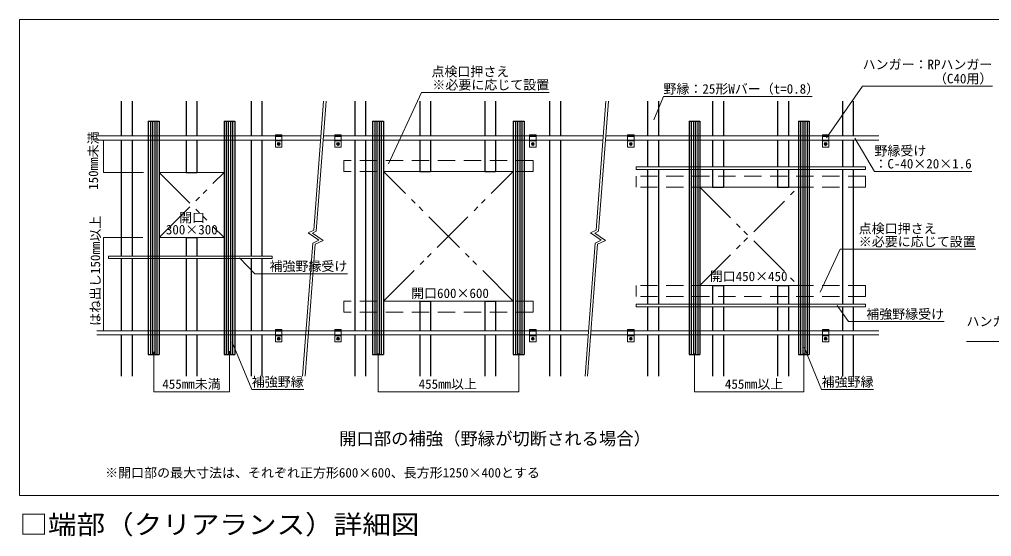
# Model space of a CAD drawing. Units: millimetres at full size, sheet at 1:40; details may follow other scales. Extents: x -7800 to 7800, y -5578 to 5491.
# Drawn here: x 78 to 4570, y -2385 to 5 of the extents above; entities that cross this region are included whole.
import ezdxf
from ezdxf.enums import TextEntityAlignment as Align

# ---------------------------------------------------------------- set-up
doc = ezdxf.new("R2010")
doc.units = ezdxf.units.MM
doc.header["$LTSCALE"] = 40
for name, pattern in [('CHAIN1', [8, 5, -1, 1, -1]), ('DASHED1', [1.8, 1.2, -0.6]), ('DASHED2', [3, 2, -1]), ('DOUBLE_CHAIN1', [8.8, 5, -1, 0.6, -0.6, 0.6, -1])]:
    doc.linetypes.add(name, pattern=pattern)
for name, color, linetype, lineweight in [('6-1_吊り材', 4, 'Continuous', 9), ('6-2_野縁受け', 3, 'Continuous', 18), ('6-3_野縁', 2, 'Continuous', 25), ('6-5_寸法', 4, 'Continuous', 9), ('6-6_文字', 7, 'Continuous', 18), ('6-D', 7, 'Continuous', 18), ('6-E', 7, 'DASHED2', 18), ('6-F', 7, 'Continuous', 18), ('F-2_太線１', 3, 'Continuous', 18), ('F-6_文字', 7, 'Continuous', 18)]:
    doc.layers.add(name, color=color, linetype=linetype, lineweight=lineweight)
doc.styles.add('ＭＳ ゴシック', font='')
doc.styles.get('ＭＳ ゴシック').set_extended_font_data('MS Gothic')

msp = doc.modelspace()

# ---------------------------------------------------------------- linework, layer by layer
at = {"layer": '6-1_吊り材'}
for p, q in [((1260.98, -528.52), (1290.98, -528.52)), ((1260.98, -585.32), (1260.98, -528.52)), ((1260.98, -531.43), (1290.98, -531.43)), ((1260.98, -535.42), (1290.98, -535.42)), ((1290.98, -528.52), (1290.98, -584.77)), ((1535.11, -528.52), (1565.11, -528.52)), ((1535.11, -585.32), (1535.11, -528.52)), ((1535.11, -531.43), (1565.11, -531.43)), ((1535.11, -535.42), (1565.11, -535.42)), ((1565.11, -528.52), (1565.11, -584.77)), ((2435.11, -528.52), (2465.11, -528.52)), ((2435.11, -585.32), (2435.11, -528.52)), ((2435.11, -531.43), (2465.11, -531.43)), ((2435.11, -535.42), (2465.11, -535.42)), ((2465.11, -528.52), (2465.11, -584.77)), ((2887.99, -528.52), (2917.99, -528.52)), ((2887.99, -585.32), (2887.99, -528.52)), ((2887.99, -531.43), (2917.99, -531.43)), ((2887.99, -535.42), (2917.99, -535.42)), ((2917.99, -528.52), (2917.99, -584.77)), ((3787.99, -528.52), (3817.99, -528.52)), ((3787.99, -585.32), (3787.99, -528.52)), ((3787.99, -531.43), (3817.99, -531.43)), ((3787.99, -535.42), (3817.99, -535.42)), ((3817.99, -528.52), (3817.99, -584.77)), ((1260.98, -553.32), (1290.98, -553.32)), ((1535.11, -553.32), (1565.11, -553.32)), ((2435.11, -553.32), (2465.11, -553.32)), ((2887.99, -553.32), (2917.99, -553.32)), ((3787.99, -553.32), (3817.99, -553.32)), ((1290.98, -585.32), (1260.98, -585.32)), ((1565.11, -585.32), (1535.11, -585.32)), ((2465.11, -585.32), (2435.11, -585.32)), ((2917.99, -585.32), (2887.99, -585.32)), ((3817.99, -585.32), (3787.99, -585.32)), ((1260.98, -1428.52), (1290.98, -1428.52)), ((1260.98, -1485.32), (1260.98, -1428.52)), ((1260.98, -1431.43), (1290.98, -1431.43)), ((1260.98, -1435.42), (1290.98, -1435.42)), ((1290.98, -1428.52), (1290.98, -1484.77)), ((1535.11, -1428.52), (1565.11, -1428.52)), ((1535.11, -1485.32), (1535.11, -1428.52)), ((1535.11, -1431.43), (1565.11, -1431.43)), ((1535.11, -1435.42), (1565.11, -1435.42)), ((1565.11, -1428.52), (1565.11, -1484.77)), ((2435.11, -1428.52), (2465.11, -1428.52)), ((2435.11, -1485.32), (2435.11, -1428.52)), ((2435.11, -1431.43), (2465.11, -1431.43)), ((2435.11, -1435.42), (2465.11, -1435.42)), ((2465.11, -1428.52), (2465.11, -1484.77)), ((2887.99, -1428.52), (2917.99, -1428.52)), ((2887.99, -1485.32), (2887.99, -1428.52)), ((2887.99, -1431.43), (2917.99, -1431.43)), ((2887.99, -1435.42), (2917.99, -1435.42)), ((2917.99, -1428.52), (2917.99, -1484.77)), ((3787.99, -1428.52), (3817.99, -1428.52)), ((3787.99, -1485.32), (3787.99, -1428.52)), ((3787.99, -1431.43), (3817.99, -1431.43)), ((3787.99, -1435.42), (3817.99, -1435.42)), ((3817.99, -1428.52), (3817.99, -1484.77)), ((1260.98, -1453.32), (1290.98, -1453.32)), ((1535.11, -1453.32), (1565.11, -1453.32)), ((2435.11, -1453.32), (2465.11, -1453.32)), ((2887.99, -1453.32), (2917.99, -1453.32)), ((3787.99, -1453.32), (3817.99, -1453.32)), ((1290.98, -1485.32), (1260.98, -1485.32)), ((1565.11, -1485.32), (1535.11, -1485.32)), ((2465.11, -1485.32), (2435.11, -1485.32)), ((2917.99, -1485.32), (2887.99, -1485.32)), ((3817.99, -1485.32), (3787.99, -1485.32))]:
    msp.add_line(p, q, dxfattribs=at)
at = {"layer": '6-1_吊り材', "linetype": 'DASHED1'}
for p, q in [((1260.98, -556.52), (1290.98, -556.52)), ((1535.11, -556.52), (1565.11, -556.52)), ((2435.11, -556.52), (2465.11, -556.52)), ((2887.99, -556.52), (2917.99, -556.52)), ((3787.99, -556.52), (3817.99, -556.52)), ((1260.98, -1456.52), (1290.98, -1456.52)), ((1535.11, -1456.52), (1565.11, -1456.52)), ((2435.11, -1456.52), (2465.11, -1456.52)), ((2887.99, -1456.52), (2917.99, -1456.52)), ((3787.99, -1456.52), (3817.99, -1456.52))]:
    msp.add_line(p, q, dxfattribs=at)
at = {"layer": '6-1_吊り材'}
for points in [[(1272.81, -575.82), (1269.63, -570.32), (1272.81, -564.82), (1279.16, -564.82), (1282.33, -570.32), (1279.16, -575.82)], [(1546.93, -575.82), (1543.76, -570.32), (1546.93, -564.82), (1553.28, -564.82), (1556.46, -570.32), (1553.28, -575.82)], [(2446.93, -575.82), (2443.76, -570.32), (2446.93, -564.82), (2453.28, -564.82), (2456.46, -570.32), (2453.28, -575.82)], [(2899.82, -575.82), (2896.64, -570.32), (2899.82, -564.82), (2906.17, -564.82), (2909.34, -570.32), (2906.17, -575.82)], [(3799.82, -575.82), (3796.64, -570.32), (3799.82, -564.82), (3806.17, -564.82), (3809.34, -570.32), (3806.17, -575.82)], [(1272.81, -1475.82), (1269.63, -1470.32), (1272.81, -1464.82), (1279.16, -1464.82), (1282.33, -1470.32), (1279.16, -1475.82)], [(1546.93, -1475.82), (1543.76, -1470.32), (1546.93, -1464.82), (1553.28, -1464.82), (1556.46, -1470.32), (1553.28, -1475.82)], [(2446.93, -1475.82), (2443.76, -1470.32), (2446.93, -1464.82), (2453.28, -1464.82), (2456.46, -1470.32), (2453.28, -1475.82)], [(2899.82, -1475.82), (2896.64, -1470.32), (2899.82, -1464.82), (2906.17, -1464.82), (2909.34, -1470.32), (2906.17, -1475.82)], [(3799.82, -1475.82), (3796.64, -1470.32), (3799.82, -1464.82), (3806.17, -1464.82), (3809.34, -1470.32), (3806.17, -1475.82)]]:
    msp.add_lwpolyline(points, close=True, dxfattribs=at)
for centre, radius in [((1275.98, -570.32), 6.5), ((1275.98, -570.32), 5.24), ((1275.98, -570.32), 3.5), ((1550.11, -570.32), 6.5), ((1550.11, -570.32), 5.24), ((1550.11, -570.32), 3.5), ((2450.11, -570.32), 6.5), ((2450.11, -570.32), 5.24), ((2450.11, -570.32), 3.5), ((2902.99, -570.32), 6.5), ((2902.99, -570.32), 5.24), ((2902.99, -570.32), 3.5), ((3802.99, -570.32), 6.5), ((3802.99, -570.32), 5.24), ((3802.99, -570.32), 3.5), ((1275.98, -1470.32), 6.5), ((1275.98, -1470.32), 5.24), ((1275.98, -1470.32), 3.5), ((1550.11, -1470.32), 6.5), ((1550.11, -1470.32), 5.24), ((1550.11, -1470.32), 3.5), ((2450.11, -1470.32), 6.5), ((2450.11, -1470.32), 5.24), ((2450.11, -1470.32), 3.5), ((2902.99, -1470.32), 6.5), ((2902.99, -1470.32), 5.24), ((2902.99, -1470.32), 3.5), ((3802.99, -1470.32), 6.5), ((3802.99, -1470.32), 5.24), ((3802.99, -1470.32), 3.5)]:
    msp.add_circle(centre, radius, dxfattribs=at)
at = {"layer": '6-1_吊り材', "linetype": 'DASHED1'}
for centre in [(1275.98, -570.32), (1550.11, -570.32), (2450.11, -570.32), (2902.99, -570.32), (3802.99, -570.32), (1275.98, -1470.32), (1550.11, -1470.32), (2450.11, -1470.32), (2902.99, -1470.32), (3802.99, -1470.32)]:
    msp.add_circle(centre, 2.75, dxfattribs=at)
at = {"layer": '6-2_野縁受け'}
for p, q in [((1470.32, -533.32), (435.37, -533.32)), ((1482.35, -533.32), (2775.67, -533.32)), ((2787.71, -533.32), (4048.25, -533.32)), ((1469.4, -553.32), (435.37, -553.32)), ((1481.44, -553.32), (2774.15, -553.32)), ((2786.19, -553.32), (4048.25, -553.32)), ((2927.43, -676.87), (3986.9, -676.87)), ((2927.43, -688.87), (2927.43, -676.87)), ((2927.43, -688.87), (3986.9, -688.87)), ((3986.9, -688.87), (3986.9, -676.87)), ((490.24, -1088.51), (1245.72, -1088.51)), ((490.24, -1100.51), (490.24, -1088.51)), ((490.24, -1100.51), (1245.72, -1100.51)), ((1245.72, -1088.51), (1245.72, -1100.51)), ((2927.43, -1311.45), (3986.9, -1311.45)), ((2927.43, -1323.45), (2927.43, -1311.45)), ((2927.43, -1323.45), (3986.9, -1323.45)), ((3986.9, -1323.45), (3986.9, -1311.45)), ((1412.13, -1433.32), (435.37, -1433.32)), ((1413.96, -1433.32), (2706.67, -1433.32)), ((2718.71, -1433.32), (4048.25, -1433.32)), ((1413.04, -1453.32), (435.37, -1453.32)), ((1413.04, -1453.32), (2705.76, -1453.32)), ((2717.8, -1453.32), (4048.25, -1453.32))]:
    msp.add_line(p, q, dxfattribs=at)
at = {"layer": '6-3_野縁'}
for p, q in [((548.28, -372.96), (548.28, -533.32)), ((598.28, -372.96), (598.28, -533.32)), ((848.28, -372.96), (848.28, -533.32)), ((898.28, -372.96), (898.28, -533.32)), ((1148.28, -372.96), (1148.28, -533.32)), ((1198.28, -372.96), (1198.28, -533.32)), ((1627.8, -372.96), (1627.8, -533.32)), ((1677.8, -372.96), (1677.8, -533.32)), ((1927.8, -372.96), (1927.8, -533.32)), ((1977.8, -372.96), (1977.8, -533.32)), ((2227.8, -372.96), (2227.8, -533.32)), ((2277.8, -372.96), (2277.8, -533.32)), ((2527.8, -372.96), (2527.8, -533.32)), ((2577.8, -372.96), (2577.8, -533.32)), ((2980.69, -372.96), (2980.69, -533.32)), ((3030.69, -372.96), (3030.69, -533.32)), ((3280.69, -372.96), (3280.69, -533.32)), ((3330.69, -372.96), (3330.69, -533.32)), ((3580.69, -372.96), (3580.69, -533.32)), ((3630.69, -372.96), (3630.69, -533.32)), ((3880.69, -372.96), (3880.69, -533.32)), ((3930.69, -372.96), (3930.69, -533.32)), ((673.28, -464.66), (723.28, -464.66)), ((673.28, -464.66), (673.28, -1543.51)), ((683.28, -464.66), (683.28, -1543.51)), ((693.28, -464.66), (693.28, -1543.51)), ((703.28, -464.66), (703.28, -1543.51)), ((713.28, -464.66), (713.28, -1543.51)), ((723.28, -464.66), (723.28, -1543.51)), ((1023.28, -464.66), (1073.28, -464.66)), ((1023.28, -464.66), (1023.28, -1543.51)), ((1033.28, -464.66), (1033.28, -1543.51)), ((1043.28, -464.66), (1043.28, -1543.51)), ((1053.28, -464.66), (1053.28, -1543.51)), ((1063.28, -464.66), (1063.28, -1543.51)), ((1073.28, -464.66), (1073.28, -1543.51)), ((1709.82, -464.66), (1759.82, -464.66)), ((1709.82, -464.66), (1709.82, -1543.51)), ((1719.82, -464.66), (1719.82, -1543.51)), ((1729.82, -464.66), (1729.82, -1543.51)), ((1739.82, -464.66), (1739.82, -1543.51)), ((1749.82, -464.66), (1749.82, -1543.51)), ((1759.82, -464.66), (1759.82, -1543.51)), ((2359.82, -464.66), (2409.82, -464.66)), ((2359.82, -464.66), (2359.82, -1543.51)), ((2369.82, -464.66), (2369.82, -1543.51)), ((2379.82, -464.66), (2379.82, -1543.51)), ((2389.82, -464.66), (2389.82, -1543.51)), ((2399.82, -464.66), (2399.82, -1543.51)), ((2409.82, -464.66), (2409.82, -1543.51)), ((3171.97, -464.66), (3221.97, -464.66)), ((3171.97, -464.66), (3171.97, -1543.51)), ((3181.97, -464.66), (3181.97, -1543.51)), ((3191.97, -464.66), (3191.97, -1543.51)), ((3201.97, -464.66), (3201.97, -1543.51)), ((3211.97, -464.66), (3211.97, -1543.51)), ((3221.97, -464.66), (3221.97, -1543.51)), ((3676.97, -464.66), (3726.97, -464.66)), ((3676.97, -464.66), (3676.97, -1543.51)), ((3686.97, -464.66), (3686.97, -1543.51)), ((3696.97, -464.66), (3696.97, -1543.51)), ((3706.97, -464.66), (3706.97, -1543.51)), ((3716.97, -464.66), (3716.97, -1543.51)), ((3726.97, -464.66), (3726.97, -1543.51)), ((548.28, -553.32), (548.28, -1088.51)), ((598.28, -553.32), (598.28, -1088.51)), ((848.28, -553.32), (848.28, -702.32)), ((898.28, -553.32), (898.28, -702.32)), ((1148.28, -553.32), (1148.28, -1088.51)), ((1198.28, -553.32), (1198.28, -1088.51)), ((1627.8, -553.32), (1627.8, -1433.32)), ((1677.8, -553.32), (1677.8, -1433.32)), ((1927.8, -553.32), (1927.8, -697.32)), ((1977.8, -553.32), (1977.8, -697.32)), ((2227.8, -553.32), (2227.8, -697.32)), ((2277.8, -553.32), (2277.8, -697.32)), ((2527.8, -553.32), (2527.8, -1433.32)), ((2577.8, -553.32), (2577.8, -1433.32)), ((2980.69, -553.32), (2980.69, -676.87)), ((3030.69, -553.32), (3030.69, -676.87)), ((3280.69, -553.32), (3280.69, -676.87)), ((3330.69, -553.32), (3330.69, -676.87)), ((3580.69, -553.32), (3580.69, -676.87)), ((3630.69, -553.32), (3630.69, -676.87)), ((3880.69, -553.32), (3880.69, -676.87)), ((3930.69, -553.32), (3930.69, -676.87)), ((848.28, -702.32), (898.28, -702.32)), ((1927.8, -697.32), (1977.8, -697.32)), ((2227.8, -697.32), (2277.8, -697.32)), ((2980.69, -688.87), (2980.69, -1311.45)), ((3030.69, -688.87), (3030.69, -1311.45)), ((3280.69, -688.87), (3280.69, -769.82)), ((3330.69, -688.87), (3330.69, -769.82)), ((3580.69, -688.87), (3580.69, -769.82)), ((3630.69, -688.87), (3630.69, -769.82)), ((3880.69, -688.87), (3880.69, -1311.45)), ((3930.69, -688.87), (3930.69, -1311.45)), ((3280.69, -769.82), (3330.69, -769.82)), ((3580.69, -769.82), (3630.69, -769.82)), ((848.28, -1002.32), (848.28, -1088.51)), ((848.28, -1002.32), (898.28, -1002.32)), ((898.28, -1002.32), (898.28, -1088.51)), ((548.28, -1100.51), (548.28, -1433.32)), ((598.28, -1100.51), (598.28, -1433.32)), ((848.28, -1100.51), (848.28, -1433.32)), ((898.28, -1100.51), (898.28, -1433.32)), ((1148.28, -1100.51), (1148.28, -1433.32)), ((1198.28, -1100.51), (1198.28, -1433.32)), ((3280.69, -1224.82), (3280.69, -1311.45)), ((3280.69, -1224.82), (3330.69, -1224.82)), ((3330.69, -1224.82), (3330.69, -1311.45)), ((3580.69, -1224.82), (3580.69, -1311.45)), ((3580.69, -1224.82), (3630.69, -1224.82)), ((3630.69, -1224.82), (3630.69, -1311.45)), ((1927.8, -1297.32), (1927.8, -1433.32)), ((1927.8, -1297.32), (1977.8, -1297.32)), ((1977.8, -1297.32), (1977.8, -1433.32)), ((2227.8, -1297.32), (2227.8, -1433.32)), ((2227.8, -1297.32), (2277.8, -1297.32)), ((2277.8, -1297.32), (2277.8, -1433.32)), ((2980.69, -1323.45), (2980.69, -1433.32)), ((3030.69, -1323.45), (3030.69, -1433.32)), ((3280.69, -1323.45), (3280.69, -1433.32)), ((3330.69, -1323.45), (3330.69, -1433.32)), ((3580.69, -1323.45), (3580.69, -1433.32)), ((3630.69, -1323.45), (3630.69, -1433.32)), ((3880.69, -1323.45), (3880.69, -1433.32)), ((3930.69, -1323.45), (3930.69, -1433.32)), ((548.28, -1453.32), (548.28, -1643.03)), ((598.28, -1453.32), (598.28, -1643.03)), ((848.28, -1453.32), (848.28, -1643.03)), ((898.28, -1453.32), (898.28, -1643.03)), ((1148.28, -1453.32), (1148.28, -1643.03)), ((1198.28, -1453.32), (1198.28, -1643.03)), ((1627.8, -1453.32), (1627.8, -1643.03)), ((1677.8, -1453.32), (1677.8, -1643.03)), ((1927.8, -1453.32), (1927.8, -1643.03)), ((1977.8, -1453.32), (1977.8, -1643.03)), ((2227.8, -1453.32), (2227.8, -1643.03)), ((2277.8, -1453.32), (2277.8, -1643.03)), ((2527.8, -1453.32), (2527.8, -1643.03)), ((2577.8, -1453.32), (2577.8, -1643.03)), ((2980.69, -1453.32), (2980.69, -1643.03)), ((3030.69, -1453.32), (3030.69, -1643.03)), ((3280.69, -1453.32), (3280.69, -1643.03)), ((3330.69, -1453.32), (3330.69, -1643.03)), ((3580.69, -1453.32), (3580.69, -1643.03)), ((3630.69, -1453.32), (3630.69, -1643.03)), ((3880.69, -1453.32), (3880.69, -1643.03)), ((3930.69, -1453.32), (3930.69, -1643.03)), ((673.28, -1543.51), (723.28, -1543.51)), ((1023.28, -1543.51), (1073.28, -1543.51)), ((1709.82, -1543.51), (1759.82, -1543.51)), ((2359.82, -1543.51), (2409.82, -1543.51)), ((3171.97, -1543.51), (3221.97, -1543.51)), ((3676.97, -1543.51), (3726.97, -1543.51))]:
    msp.add_line(p, q, dxfattribs=at)
at = {"layer": '6-5_寸法'}
for p, q in [((465.98, -553.32), (465.98, -702.32)), ((465.98, -702.32), (650.58, -702.32)), ((465.98, -1002.32), (648.38, -1002.32)), ((465.98, -1433.32), (465.98, -1002.32)), ((698.95, -1715.69), (1048.95, -1715.69)), ((1735.49, -1715.69), (2111.13, -1715.69)), ((2111.13, -1715.69), (2385.49, -1715.69)), ((3197.64, -1715.69), (3702.64, -1715.69))]:
    msp.add_line(p, q, dxfattribs=at)
at = {"layer": '6-5_寸法', "linetype": 'CHAIN1'}
for p, q in [((698.95, -1531.32), (698.95, -1715.69)), ((1048.95, -1528.67), (1048.95, -1715.69)), ((1735.49, -1538.75), (1735.49, -1715.69)), ((2385.49, -1538.75), (2385.49, -1715.69)), ((3197.64, -1538.75), (3197.64, -1715.69)), ((3702.64, -1538.75), (3702.64, -1715.69))]:
    msp.add_line(p, q, dxfattribs=at)
at = {"layer": '6-6_文字'}
for p, q in [((3806.79, -541.93), (3973.6, -303.45)), ((3973.6, -303.45), (4573.6, -303.45)), ((1783.55, -661.95), (1935.77, -332.15)), ((1935.77, -332.15), (2525.99, -332.15)), ((3009.07, -459.58), (3053.6, -350.91)), ((3053.6, -350.91), (3740.5, -350.91)), ((3938.61, -543.86), (4028.47, -696.95)), ((4478.47, -696.95), (4028.47, -696.95)), ((3777.94, -1255.44), (3869.62, -1056.81)), ((3869.62, -1056.81), (4496.22, -1056.81)), ((1165.84, -1170.53), (1094.24, -1096.83)), ((1593.37, -1170.53), (1165.84, -1170.53)), ((3855.98, -1316.65), (3908.85, -1391.66)), ((4350.41, -1391.66), (3908.85, -1391.66)), ((1061.64, -1487.01), (1151.46, -1704.8)), ((3703.6, -1509.19), (3784.27, -1704.8)), ((5053.81, -1483.38), (4453.81, -1483.38)), ((1391.46, -1704.8), (1151.46, -1704.8)), ((4024.27, -1704.8), (3784.27, -1704.8))]:
    msp.add_line(p, q, dxfattribs=at)
at = {"layer": '6-D'}
for p, q in [((723.28, -702.32), (1023.28, -702.32)), ((1023.28, -702.32), (723.28, -702.32)), ((1759.82, -697.32), (2359.82, -697.32)), ((1759.82, -697.32), (1759.82, -1297.32)), ((2359.82, -697.32), (2359.82, -1297.32)), ((3221.97, -769.82), (3221.97, -1224.82)), ((3221.97, -769.82), (3676.97, -769.82)), ((3676.97, -769.82), (3676.97, -1224.82)), ((1023.28, -1002.32), (723.28, -1002.32))]:
    msp.add_line(p, q, dxfattribs=at)
at = {"layer": '6-D', "linetype": 'DOUBLE_CHAIN1'}
for p, q in [((723.28, -702.32), (1023.28, -1002.32)), ((723.28, -1002.32), (1023.28, -702.32)), ((2359.82, -1297.32), (1759.82, -697.32)), ((1759.82, -1297.32), (2359.82, -697.32)), ((3221.97, -769.82), (3676.97, -1224.82)), ((3221.97, -1224.82), (3676.97, -769.82))]:
    msp.add_line(p, q, dxfattribs=at)
at = {"layer": '6-D'}
for points in [[(723.28, -702.32), (1023.28, -702.32), (1023.28, -1002.32), (723.28, -1002.32)], [(3221.97, -769.82), (3676.97, -769.82), (3676.97, -1224.82), (3221.97, -1224.82)]]:
    msp.add_lwpolyline(points, close=True, dxfattribs=at)
msp.add_lwpolyline([(2359.82, -697.32), (2359.82, -1297.32), (1759.82, -1297.32), (1759.82, -697.32)], dxfattribs=at)
at = {"layer": '6-E'}
for p, q in [((2450.97, -647.32), (1577.32, -647.32)), ((1577.32, -647.32), (1577.32, -697.32)), ((2450.97, -647.32), (2450.97, -697.32)), ((2450.97, -697.32), (1577.32, -697.32)), ((3986.9, -719.82), (2927.43, -719.82)), ((2927.43, -769.82), (2927.43, -719.82)), ((3986.9, -769.82), (3986.9, -719.82)), ((3986.9, -769.82), (2927.43, -769.82)), ((2927.43, -1274.82), (2927.43, -1224.82)), ((3986.9, -1224.82), (2927.43, -1224.82)), ((3986.9, -1274.82), (3986.9, -1224.82)), ((2450.97, -1297.32), (1577.32, -1297.32)), ((1577.32, -1297.32), (1577.32, -1347.32)), ((2450.97, -1297.32), (2450.97, -1347.32)), ((3986.9, -1274.82), (2927.43, -1274.82)), ((2450.97, -1347.32), (1577.32, -1347.32))]:
    msp.add_line(p, q, dxfattribs=at)
at = {"layer": '6-F'}
for p, q in [((1483.11, -372.96), (1437.84, -968.64)), ((1495.14, -372.96), (1449.46, -974.16)), ((2787.86, -372.96), (2742.59, -968.64)), ((2799.9, -372.96), (2754.21, -974.16)), ((1411.91, -981.09), (1437.84, -968.64)), ((1411.91, -981.09), (1461.32, -1014.85)), ((1431.86, -982.61), (1449.46, -974.16)), ((1481.26, -1016.37), (1431.86, -982.61)), ((2716.67, -981.09), (2742.59, -968.64)), ((2766.07, -1014.85), (2716.67, -981.09)), ((2786.01, -1016.37), (2749.67, -1033.82)), ((2749.67, -1033.82), (2703.38, -1643.03))]:
    msp.add_line(p, q, dxfattribs=at)
for points in [[(2786.01, -1016.37), (2736.61, -982.61), (2754.21, -974.16)], [(1461.32, -1014.85), (1433.31, -1028.31), (1386.59, -1643.03)], [(1481.26, -1016.37), (1444.92, -1033.82), (1398.63, -1643.03)], [(2766.07, -1014.85), (2738.06, -1028.31), (2691.34, -1643.03)]]:
    msp.add_lwpolyline(points, dxfattribs=at)
at = {"layer": 'F-2_太線１'}
for p, q in [((78.17, 5.07), (78.17, -2195.73)), ((78.17, 5.07), (7638.17, 5.07)), ((78.17, -2195.73), (7638.17, -2195.73))]:
    msp.add_line(p, q, dxfattribs=at)

# ---------------------------------------------------------------- texts
at = {"layer": '6-5_寸法', "color": 7, "style": 'ＭＳ ゴシック'}
for s, p in [('150mm未満', (454.71, -782.37)), ('はね出し150mm以上', (464.02, -1411.51))]:
    msp.add_text(s, height=43.99, rotation=90, dxfattribs=at).set_placement(p, align=Align.BOTTOM_LEFT)
for s, p in [('455mm未満', (738.42, -1714.93)), ('455mm以上', (1922.71, -1714.93)), ('455mm以上', (3337.64, -1714.93))]:
    msp.add_text(s, height=43.99, dxfattribs=at).set_placement(p, align=Align.BOTTOM_LEFT)
at = {"layer": '6-6_文字', "style": 'ＭＳ ゴシック'}
for s, p in [('ハンガー：RPハンガー', (3973.6, -238.22)), ('点検口押さえ', (1981.58, -271.18)), ('※必要に応じて設置', (1985.99, -332.15)), ('（C40用）', (4303.6, -303.45)), ('野縁：25形Wバー（t=0.8）', (3053.6, -350.91)), ('野縁受け', (4028.47, -637.06)), ('：C-40×20×1.6', (4028.47, -696.95)), ('開口', (815.97, -946.08)), ('点検口押さえ', (3955.44, -996.71)), ('300×300', (754.77, -1001.57)), ('※必要に応じて設置', (3956.22, -1056.81)), ('補強野縁受け', (1233.37, -1170.53)), ('開口450×450', (3267.43, -1217.4)), ('開口600×600', (1887.7, -1295.64)), ('補強野縁受け', (3990.41, -1391.66)), ('ハンガー：RPハンガー', (4453.81, -1425.51)), ('補強野縁', (1151.46, -1704.8)), ('補強野縁', (3784.27, -1704.8)), ('※開口部の最大寸法は、それぞれ正方形600×600、長方形1250×400とする', (474.07, -2125.01))]:
    msp.add_text(s, height=43.99, dxfattribs=at).set_placement(p, align=Align.BOTTOM_LEFT)
at = {"layer": '6-6_文字', "color": 3, "style": 'ＭＳ ゴシック'}
msp.add_text('開口部の補強（野縁が切断される場合）', height=58.65, dxfattribs=at).set_placement((1555.69, -1979.13), align=Align.BOTTOM_LEFT)
at = {"layer": 'F-6_文字', "style": 'ＭＳ ゴシック', "width": 1.1}
msp.add_text('□端部（クリアランス）詳細図', height=87.98, dxfattribs=at).set_placement((78.17, -2399.73), align=Align.BOTTOM_LEFT)

doc.saveas('drawing.dxf')
